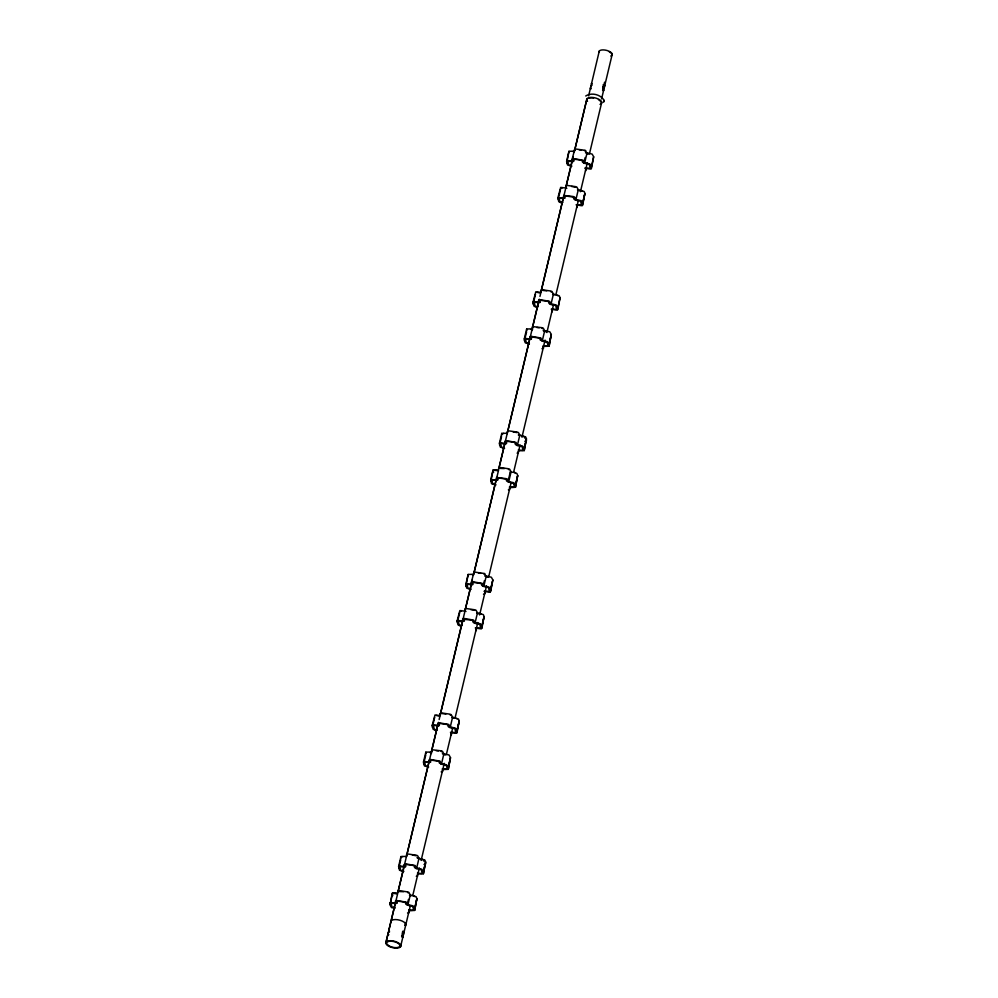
<?xml version="1.0" encoding="UTF-8"?>
<svg xmlns="http://www.w3.org/2000/svg" width="998" height="998" viewBox="0 0 998 998"><rect width="100%" height="100%" fill="white"/><g stroke="black" fill="none" stroke-linecap="round" stroke-linejoin="round"><path stroke-width="1.5" d="M442.251 769.807L442.775 771.242L441.153 771.891M543.049 346.655L543.586 348.102L541.951 348.751M389.469 932.07L389.108 929.188L386.064 942.012M401.969 936.698L402.681 931.234M403.554 934.19L403.616 931.371L402.618 932.943L402.805 937.347L410.29 905.935M592.014 85.329L591.627 83.171L590.317 88.672L591.178 88.81M395.008 908.205L391.466 907.606L389.993 904.912L392.651 892.686L397.815 893.035L388.758 930.685M403.741 871.528L399.487 870.231L398.614 866.426L400.959 856.558L406.548 856.359M428.616 767.163L424.35 765.853L423.476 762.048L425.822 752.18L431.41 751.981M435.215 730.324L433.082 729.176L432.209 725.384L434.991 714.967C436.438 714.705 441.964 716.901 440.068 713.62L441.69 712.971L449.786 714.144L451.183 714.605L452.618 717.188L458.494 719.009L459.255 720.993L456.585 733.231C455.138 733.48 449.611 731.297 451.508 734.578L451.158 735.139M460.09 625.946L457.957 624.798L457.084 621.006L459.853 610.589C461.301 610.327 466.827 612.523 464.931 609.242L466.565 608.593L474.661 609.766L476.046 610.227L477.481 612.809L483.356 614.631L484.117 616.614L481.448 628.852C480.001 629.102 474.487 626.919 476.383 630.2L476.021 630.761M470.956 589.431L466.69 588.134L465.817 584.329L468.162 574.461L473.751 574.262M490.679 479.951L493.037 470.083L498.626 469.896L496.268 479.764L490.679 479.951L491.552 483.756L495.819 485.065M504.551 448.389L500.285 447.079L499.412 443.287L501.769 433.406L507.358 433.219M529.414 344.011L525.16 342.713L524.287 338.908L526.632 329.028L532.221 328.841M536.026 307.172L533.893 306.037L533.019 302.232L535.801 291.815C537.248 291.566 542.775 293.749 540.879 290.468L542.5 289.832L550.597 290.992L551.994 291.453L553.428 294.048L559.304 295.87L560.053 297.853L557.395 310.079C555.948 310.341 550.422 308.145 552.318 311.426L551.969 312M560.888 202.794L558.755 201.658L557.882 197.853L560.664 187.437C562.111 187.187 567.637 189.371 565.741 186.102L567.363 185.453L575.459 186.614L576.856 187.075L578.291 189.67L584.167 191.491L584.928 193.475L582.258 205.713C580.811 205.962 575.285 203.779 577.181 207.048L576.832 207.621M571.754 166.292L567.5 164.982L566.627 161.189L568.972 151.309L574.561 151.122M390.181 904.413L392.226 893.222M398.726 868.248L400.747 859.777M423.589 763.869L425.797 754.912M432.334 727.193L434.679 717.325M457.383 622.328L459.729 612.448M465.929 586.15L468.162 574.461M490.979 481.273L493.037 470.083M499.536 445.096L501.545 436.637M524.399 340.73L526.607 331.76M533.132 304.053L535.489 294.185M558.194 199.176L560.539 189.308M566.739 163.011L568.972 151.309M465.817 584.329L466.241 583.793C467.688 583.531 473.214 585.726 471.318 582.445L474.025 572.004L484.791 573.551L485.652 575.809L491.378 577.256L492.85 579.95L490.193 592.176C488.746 592.438 483.219 590.242 485.115 593.523L483.481 594.172M566.627 161.189L567.051 160.641C568.498 160.391 574.025 162.574 572.128 159.293L574.836 148.864L585.589 150.411L586.45 152.669L592.188 154.116L593.66 156.798L590.991 169.036C589.544 169.286 584.03 167.103 585.926 170.384L585.564 170.945M385.752 943.272A7.747 3.331 13.4 0 1 395.532 941.588A7.747 3.331 13.4 0 1 399.138 947.701A7.747 3.331 13.4 0 1 386.6 944.707L385.752 943.272L388.359 932.344M389.045 929.475L395.133 903.914M398.027 891.788L403.803 867.511M406.336 856.895L429.103 761.324M430.911 753.74L437.773 724.922M439.943 715.815L462.348 621.766L464.444 620.806L463.833 619.296L472.428 620.207L473.077 622.191L474.961 623.338L479.789 624.336L480.662 628.129L475.322 627.954L476.296 628.503M464.881 611.15L471.38 583.842M473.913 573.226L495.956 480.699M498.85 468.561L504.626 444.297M507.159 433.668L529.926 338.11M531.734 330.525L538.596 301.708M540.766 292.601L563.171 198.552L564.98 198.028L565.142 195.895L573.239 197.068L573.887 199.039L575.771 200.186L580.599 201.184L581.472 204.989L576.12 204.802L577.094 205.363M565.704 187.936L572.203 160.628M574.736 150.012L586.662 99.95M397.965 892.037L438.471 722.365M439.145 719.546L464.681 612.348M464.819 611.412L472.416 579.913M473.85 573.488L495.894 480.949M498.788 468.823L539.282 299.225M539.955 296.406L563.109 198.802M565.492 189.208L563.471 197.666L557.882 197.853M565.641 188.185L573.214 156.761M574.673 150.261L586.961 98.69M588.62 95.833L591.003 85.84M591.452 83.932L599.287 51.035M397.104 900.633L396.431 903.464L391.091 903.277L391.964 907.07L394.871 907.619M497.915 477.493L497.241 480.312L491.902 480.125L492.775 483.93L495.682 484.479M573.85 158.732L573.189 161.551L567.837 161.364L568.71 165.157L571.617 165.705M407.783 902.242L408.456 899.423M484.392 580.649L483.057 586.3L488.521 587.66L489.394 591.465L484.641 591.078M508.593 479.102L510.265 472.042L514.831 472.453L516.964 473.588L517.712 475.572L515.479 487.261L509.454 487.71M585.202 157.509L583.855 163.148L589.331 164.52L590.205 168.313L585.452 167.938M431.872 751.344L431.685 749.723L441.054 750.808L442.451 751.269L443.873 753.864L441.528 763.732L439.482 763.233L438.833 761.249L430.737 760.089L430.575 762.223L424.686 762.223L425.56 766.027L428.479 766.576M532.683 328.205L532.495 326.583L541.864 327.668L543.261 328.13L544.683 330.712L542.338 340.592L540.292 340.093L539.644 338.11L531.547 336.95L531.385 339.083L525.497 339.083L526.37 342.888L529.289 343.424M602.605 90.519L603.877 85.154L603.079 84.892M603.428 87.038L604.588 82.185M604.139 88.123L604.825 85.292L604.015 85.042L603.104 86.464L603.503 90.781L612.248 54.129A6.786 2.907 13.4 0 0 605.013 50.05A6.786 2.907 13.4 0 0 599.025 52.133M601.582 98.889L603.69 90.032M400.547 946.803L403.155 935.85M412.76 895.568L419.322 868.01M421.131 860.426L444.26 763.345M446.368 754.488L452.568 728.453M455.038 718.086L477.805 622.527M479.614 614.943L486.537 585.863M488.646 577.019L511.113 482.708M513.583 472.353L520.083 445.046M521.954 437.199L545.083 340.118M546.892 332.534L553.391 305.226M555.861 294.872L578.329 200.561M580.437 191.716L587.36 162.637M589.469 153.792L601.757 102.22M603.74 101.784L604.077 100.374C600.771 94.436 591.365 92.203 585.726 95.995M408.644 910.85L414.669 910.401L416.914 898.711L416.154 896.728L410.278 894.907L408.843 892.324L407.446 891.863L399.35 890.69L397.728 891.339M417.825 873.924L423.414 873.737L425.647 862.035L424.886 860.064L419.01 858.243L417.588 855.648L416.191 855.186L408.095 854.026L406.46 854.662M442.688 769.545L448.277 769.358L450.51 757.669L449.038 754.975L443.873 753.864M456.71 731.372L459.255 720.993M481.572 626.994L484.117 616.614M490.317 590.317L492.326 581.859M515.18 485.939L517.712 475.572M518.636 450.784L524.224 450.585L526.457 438.895L525.697 436.912L519.821 435.091L518.386 432.508L516.989 432.047L508.893 430.874L507.271 431.523M543.498 346.406L549.087 346.219L551.32 334.517L549.848 331.835L544.683 330.712M582.383 203.842L584.928 193.475M414.37 909.091L416.914 898.711M423.102 872.414L425.647 862.035M447.977 768.036L450.51 757.669M523.913 449.275L526.457 438.895M548.775 344.896L551.32 334.517M414.669 910.401L416.727 899.21M423.414 873.737L425.46 862.546M448.277 769.358L450.323 758.168M457.009 732.682L459.068 721.492M481.884 628.303L483.93 617.113M490.617 591.639L492.85 579.95M515.479 487.261L517.525 476.071M524.224 450.585L526.27 439.394M549.087 346.219L551.133 335.016M557.82 309.542L560.053 297.853M582.682 205.164L584.741 193.974M591.427 168.487L593.66 156.798M612.248 54.129L611.986 55.227A6.786 2.907 13.4 0 1 610.751 56.013M405.587 925.645L405.887 924.385A7.747 3.331 13.4 0 0 397.628 919.732A7.747 3.331 13.4 0 0 390.792 922.115M603.703 101.946L604.077 100.374M493.336 471.405L493.586 472.491M392.526 894.545L392.775 895.63M572.128 159.293L573.75 158.657L583.244 160.279L584.104 162.537L589.83 163.984L591.303 166.678M498.538 468.199L500.16 467.551L508.256 468.711L509.654 469.172L511.088 471.767L508.731 481.635L506.685 481.136L506.036 479.165L502.031 478.441L497.94 477.992L497.777 480.125L496.268 479.764L496.542 477.506L505.911 478.591L507.296 479.052L508.731 481.635L513.895 482.758L515.367 485.44M471.318 582.445L472.94 581.797L482.433 583.431L483.294 585.689L489.02 587.123L490.505 589.818M533.019 302.232L533.443 301.695C534.891 301.433 540.417 303.629 538.521 300.348L540.143 299.699L549.636 301.334L550.497 303.592L556.235 305.026L557.707 307.721M524.287 338.908L524.711 338.359C526.158 338.11 531.684 340.293 529.788 337.025L531.41 336.376L540.904 337.998L541.764 340.256L547.49 341.703L548.962 344.397M499.412 443.287L499.848 442.738C501.295 442.488 506.809 444.671 504.913 441.39L506.547 440.754L516.041 442.376L516.902 444.634L522.628 446.081L524.1 448.776M526.57 440.717L524.836 441.303M457.084 621.006L457.508 620.457C458.955 620.207 464.469 622.39 462.585 619.109L464.207 618.473L473.701 620.095L474.561 622.353L480.288 623.8L481.76 626.495M432.209 725.384L432.645 724.835C434.093 724.585 439.607 726.769 437.71 723.488L439.345 722.851L448.838 724.473L449.686 726.731L455.425 728.178L456.897 730.86M423.476 762.048L423.901 761.511C425.348 761.249 430.874 763.445 428.978 760.164L430.6 759.515L440.093 761.15L440.954 763.408L446.692 764.855L448.164 767.537M398.614 866.426L399.038 865.877C400.485 865.628 406.011 867.823 404.115 864.542L405.737 863.894L415.23 865.515L416.091 867.786L421.817 869.221L423.289 871.915M389.869 903.103L390.305 902.554C391.752 902.304 397.266 904.487 395.37 901.206L397.004 900.57L406.498 902.192L407.359 904.45L413.085 905.897L414.557 908.592M425.759 863.856L424.025 864.443M388.833 934.727L387.773 934.789M499.786 468.374L504.389 468.573M398.975 891.526L403.579 891.713M538.022 306.76L535.115 306.211L534.242 302.406L540.118 302.406L540.28 300.273L548.376 301.433L549.025 303.417L550.908 304.565L555.736 305.563L556.61 309.368L551.258 309.18L552.231 309.729M504.414 447.803L501.507 447.254L500.634 443.461L504.763 443.96L506.522 443.461L506.672 441.316L510.764 441.765L514.768 442.488L515.417 444.459L517.301 445.619L522.129 446.617L523.002 450.41L518.236 450.036M470.819 588.845L467.9 588.309L467.027 584.504L472.915 584.504L473.077 582.37L481.173 583.531L481.822 585.514L483.868 586.013L486.213 576.145L484.716 576.021M437.211 729.9L434.305 729.351L433.431 725.558L439.307 725.546L439.469 723.413L447.566 724.585L448.214 726.556L450.098 727.704L454.926 728.715L455.799 732.507L450.447 732.32L451.42 732.881M403.616 870.942L400.697 870.406L399.824 866.601L403.953 867.1L405.712 866.601L405.874 864.468L409.966 864.917L413.97 865.628L414.619 867.611L416.49 868.759L421.318 869.757L422.191 873.562L417.438 873.175M577.468 189.944L578.291 189.67L575.933 199.538L575.122 199.825M550.26 304.203L551.071 303.916L553.428 294.048L552.605 294.323L554.189 294.984M518.311 434.978L519.821 435.091L517.463 444.971L516.652 445.245M476.67 613.096L477.481 612.809L475.123 622.69L474.312 622.964M449.449 727.342L450.26 727.068L452.618 717.188L451.807 717.475L453.391 718.136M416.964 857.731L419.01 858.243L416.665 868.11L415.842 868.385M395.458 902.903L396.979 903.277L397.129 901.132L401.221 901.581L405.225 902.304L405.874 904.275L407.92 904.787L410.278 894.907L409.467 895.194L411.051 895.855M561.45 188.16L562.124 187.986M502.98 433.581L503.653 433.419M494.247 470.258L497.416 470.657M460.652 611.3L461.313 611.138M402.182 856.733L402.843 856.558M393.437 893.397L396.618 893.809M532.608 329.589L531.023 329.614M543.112 345.657L547.865 346.044L547.752 344.223L546.991 342.239L541.515 340.867M509.504 486.7L514.269 487.086L514.145 485.265L513.396 483.281L507.92 481.922M431.81 752.741L430.213 752.754M442.301 768.797L447.067 769.184L446.942 767.362L446.181 765.379L440.717 764.019M408.693 909.852L413.459 910.226L413.347 908.417L412.586 906.434L407.109 905.061M517.089 453.117L518.361 453.042L518.174 451.42M508.356 489.793L509.629 489.719L509.442 488.084M416.278 876.269L417.551 876.194L417.364 874.56M407.546 912.933L408.818 912.858L408.631 911.236M579.202 149.775L581.522 150.112M546.729 290.842L542.638 290.406M536.862 327.494L539.182 327.831M478.391 572.927L480.712 573.251M445.919 713.994L441.827 713.545M436.051 750.646L438.371 750.983M582.158 190.942L579.065 190.618M562.884 202.382L559.978 201.833L559.105 198.041L563.234 198.54M521.567 436.201L524.486 436.737L524.798 438.134M481.348 614.082L478.254 613.758M462.074 625.521L459.167 624.973L458.294 621.18L462.423 621.679M420.757 859.34L423.676 859.889L423.988 861.274M573.363 151.896L574.324 151.995M472.553 575.035L473.514 575.135M575.596 187.187L571.592 186.476M517.126 432.608L513.122 431.897M474.786 610.339L470.782 609.616M416.316 855.76L412.311 855.037M588.77 154.104L586.861 153.642M546.43 331.823L544.521 331.361M486.987 577.081L487.972 577.243M445.632 754.962L443.711 754.513M537.261 292.364L539.756 292.938M436.45 715.516L438.945 716.09M557.283 295.308L558.082 295.695M514.956 473.027L515.741 473.414M456.485 718.46L457.271 718.834M414.145 896.179L414.931 896.553M519.01 435.377L519.659 435.739M510.265 472.042L510.914 472.416M418.199 858.517L418.848 858.879M572.216 160.99L573.725 161.364L573.887 159.231L577.979 159.668L581.984 160.391L582.632 162.375L584.678 162.874L587.024 152.993L585.514 152.881M584.865 168.138L585.838 168.687M565.829 187.799L566.802 188.348M564.444 198.215L563.471 197.666L563.745 195.408L573.114 196.494L574.511 196.955L575.933 199.538L581.098 200.66L582.57 203.343M538.608 302.045L539.581 302.594M529.876 338.721L530.849 339.27M505 443.087L505.974 443.648M471.405 584.142L472.378 584.691M484.055 591.278L485.028 591.826M465.018 610.938L465.991 611.487M462.66 620.806L463.646 621.367M437.798 725.184L438.771 725.733M429.065 761.861L430.038 762.41M404.202 866.239L405.176 866.788M543.174 330.6L543.873 330.999M442.376 753.752L443.062 754.139M584.329 150.523L584.99 150.948M550.734 291.566L551.395 291.99M541.989 328.242L542.65 328.666M508.394 469.285L509.055 469.709M483.519 573.663L484.192 574.087M449.923 714.705L450.585 715.142M441.178 751.382L441.852 751.806M407.583 892.424L408.244 892.861M574.474 149.426L575.023 150.486M473.663 572.565L474.212 573.625M401.583 935.837L401.932 936.922M526.632 329.028L526.944 330.35M501.769 433.406L502.069 434.729M425.822 752.18L426.134 753.502M400.959 856.558L401.271 857.868M404.951 924.248A6.786 2.907 13.4 0 1 404.689 925.358M587.51 101.384A7.747 3.331 13.4 0 1 589.818 97.467A7.747 3.331 13.4 0 1 599.773 99.837A7.747 3.331 13.4 0 1 600.048 104.378M589.094 98.203A6.786 2.907 13.4 0 1 593.585 98.004M598.451 99.613A6.786 2.907 13.4 0 1 600.821 102.083M609.267 51.859A5.826 2.495 13.4 0 1 610.676 52.906M388.434 945.505A6.786 2.907 13.4 0 0 399.649 946.516A6.786 2.907 13.4 0 0 391.827 941.226A6.786 2.907 13.4 0 0 388.434 945.505"/></g></svg>
